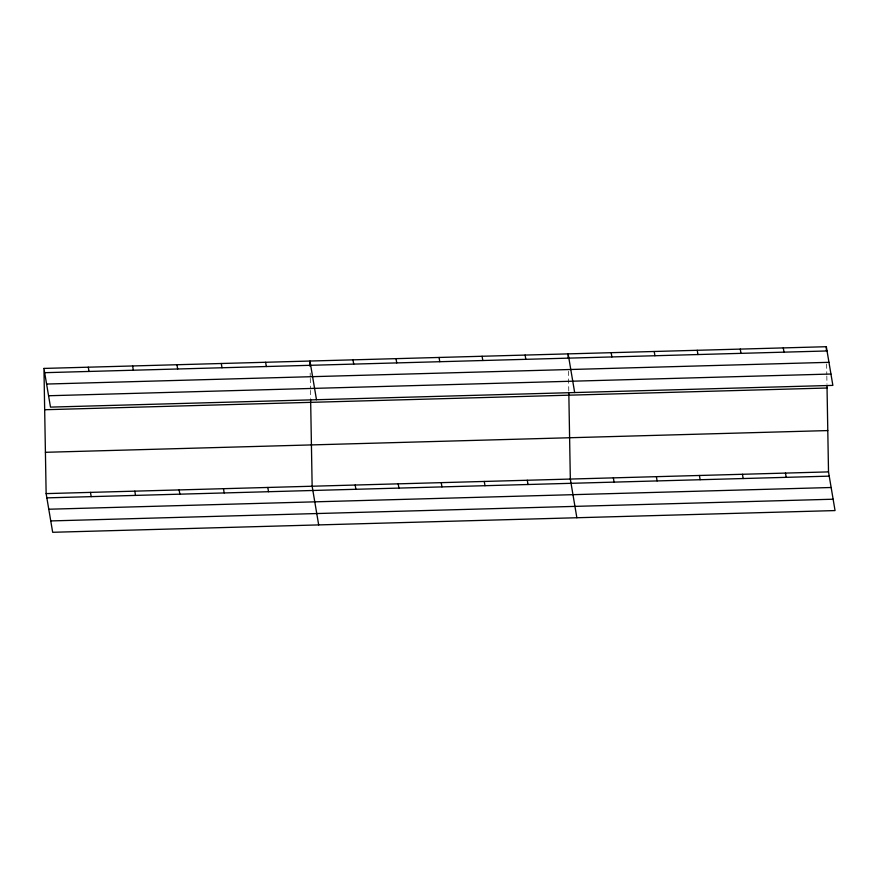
<?xml version="1.0" encoding="UTF-8"?>
<svg xmlns="http://www.w3.org/2000/svg" width="879" height="879" viewBox="0 0 879 879"><rect width="100%" height="100%" fill="white"/><g stroke="black" fill="none" stroke-linecap="round" stroke-linejoin="round"><path stroke-width="0.66" stroke-dasharray="4.39 3.3" d="M826.623 364.027L826.809 374.696M826.831 376.025L826.974 384.024M568.438 371.202L568.79 391.188M310.166 373.037L310.232 377.036M310.254 378.366L310.441 389.023M310.474 390.364L310.606 398.352"/><path stroke-width="1.32" d="M43.95 368.422L826.326 346.711L832.863 385.387L50.488 407.109L43.95 368.422L46.137 493.613L52.674 532.289L835.05 510.578L828.512 471.891L826.996 385.354M44.675 372.685L827.04 350.963M46.587 384.046L828.963 362.324M48.576 395.748L830.941 374.025M44.675 409.735L827.04 388.013M45.411 452.3L827.787 430.578M46.137 493.613L828.512 471.891M46.851 497.866L829.227 476.143M48.774 509.227L831.149 487.504M50.751 520.928L833.127 499.217M783.288 347.897L784.013 352.16M785.474 473.089L786.2 477.341M740.261 349.095L740.986 353.347M742.447 474.275L743.162 478.539M697.234 350.292L697.948 354.545M699.42 475.473L700.134 479.725M654.207 351.49L654.921 355.742M656.382 476.671L657.107 480.923M611.169 352.677L611.894 356.94M613.355 477.868L614.069 482.121M574.679 392.561L568.142 353.874L568.208 357.874M576.866 517.742L570.328 479.055L568.812 392.517M525.115 355.072L525.829 359.324M527.29 480.253L528.015 484.505M482.077 356.259L482.802 360.522M484.263 481.45L484.988 485.702M439.05 357.456L439.764 361.708M441.236 482.648L441.95 486.9M396.022 358.654L396.737 362.906M398.198 483.835L398.923 488.098M352.984 359.852L353.71 364.104M355.171 485.032L355.896 489.284M316.495 399.725L309.957 361.038L310.045 366.367M318.681 524.906L312.144 486.23L310.628 399.692M265.623 362.269L266.337 366.532M267.809 487.46L268.524 491.713M221.288 363.499L222.002 367.763M223.475 488.691L224.189 492.943M176.954 364.73L177.668 368.993M179.14 489.922L179.854 494.174M132.619 365.961L133.333 370.224M134.806 491.152L135.52 495.404M88.285 367.191L89.01 371.454M90.471 492.383L91.185 496.635M826.326 346.711L826.392 350.699"/></g></svg>
